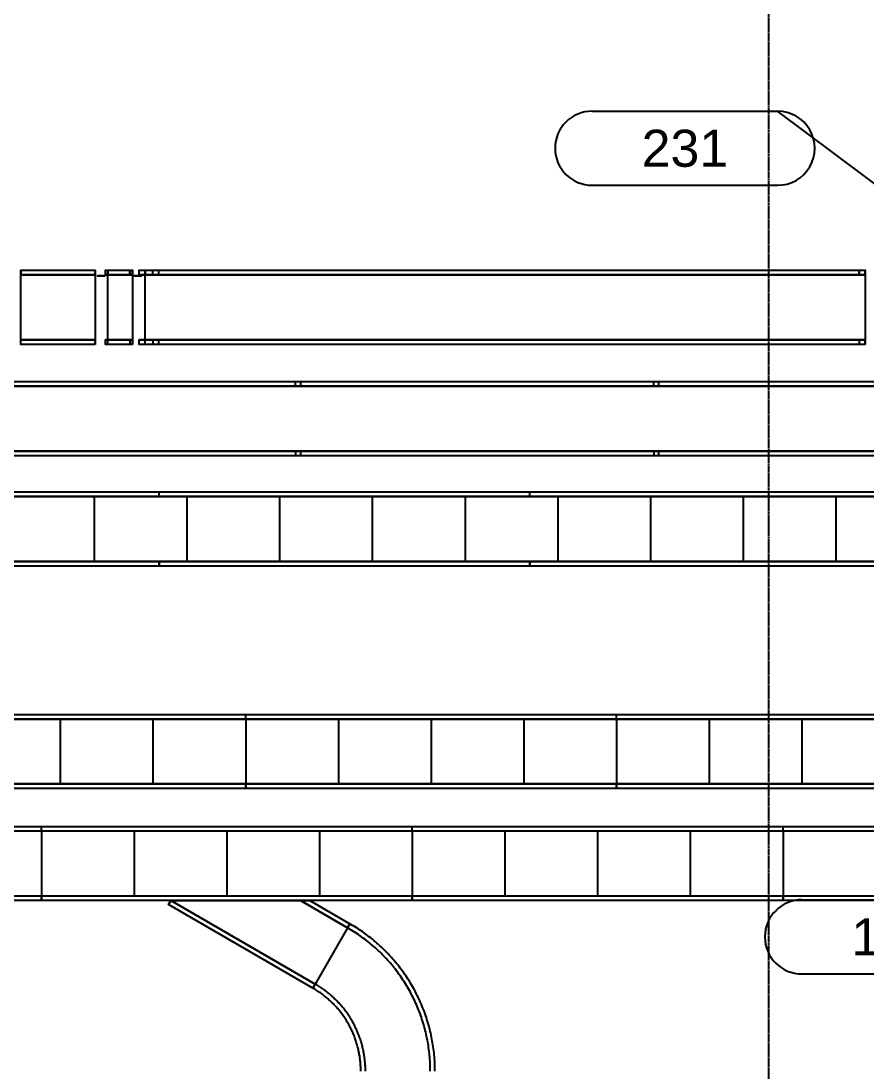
# Model space of a CAD drawing. Header units: inches. Extents: x -21257 to 11444, y 0 to 8704.
# Drawn here: x 2486.1 to 2759.9, y 7317.3 to 7657.2 of the extents above; entities that cross this region are included whole.
import ezdxf
from ezdxf.enums import TextEntityAlignment as Align

# ---------------------------------------------------------------- set-up
doc = ezdxf.new("R2010")
doc.units = ezdxf.units.IN
doc.header["$MEASUREMENT"] = 0
doc.linetypes.add('CENTER2', pattern=[1.125, 0.75, -0.125, 0.125, -0.125])
for name, color, linetype in [('100-CONV-LAYOUT', 3, 'Continuous'), ('100-CONV-NUMBERS', 3, 'Continuous'), ('200-CONV-LAYOUT', 4, 'Continuous'), ('200-CONV-LAYOUT-SAW', 4, 'Continuous'), ('200-CONV-NUMBERS', 4, 'Continuous'), ('300-CONV-LAYOUT', 6, 'Continuous'), ('300-CONV-LAYOUT-MERGE', 6, 'Continuous'), ('400-CONV-LAYOUT-ACCUM', 1, 'Continuous'), ('Bldg_Cline', 8, 'CENTER2')]:
    doc.layers.add(name, color=color, linetype=linetype)
doc.styles.get("Standard").update_dxf_attribs({"font": 'helvl.shx'})

# ---------------------------------------------------------------- blocks, each defined once
blk = doc.blocks.new('DCBLOCK')
at = {"linetype": 'Continuous'}
for p, q in [((-0.625, 0), (0, 0)), ((-0.625, -0.25), (0, -0.25))]:
    blk.add_line(p, q, dxfattribs=at)
for centre, start, end in [((-0.625, -0.125), 90, 269.9999), ((0, -0.125), 269.9999, 90)]:
    blk.add_arc(centre, 0.125, start, end)
blk.add_attdef('FORTNAITEM', text='', height=0.125).set_placement((-0.3125, -0.125), align=Align.MIDDLE_CENTER)
at = {"flags": 1}
blk.add_attdef('SERIALNUM', (-0.625, -0.3437), '', height=0.125, dxfattribs=at)
blk = doc.blocks.new('Promise-US15-100330-00-10-003 Bldg Colums')
at = {"layer": 'Bldg_Cline'}
blk.add_line((1800, 7192), (1800, 8), dxfattribs=at)
blk = doc.blocks.new('Promise-US15-100330-00-20-408 200 Series')
at = {"layer": '200-CONV-LAYOUT-SAW'}
for p, q in [((-13063.85, -6996.06, 323.5), (-13063.85, -6994.56, 323.5)), ((-13063.85, -6994.56, 330), (-13063.85, -6996.06, 330)), ((-13063.85, -6996.06, 330), (-13063.85, -6996.06, 323.5)), ((-13039.85, -6996.06, 323.5), (-13039.85, -6994.56, 323.5)), ((-13039.85, -6996.06, 330), (-13039.85, -6994.56, 330)), ((-13039.85, -6996.06, 330), (-13039.85, -6996.06, 323.5)), ((-13036.55, -6996.06, 323.28), (-13036.55, -6994.56, 323.28)), ((-13035.7, -6996.06, 329.73), (-13036.55, -6996.06, 323.28)), ((-13035.7, -6994.56, 329.73), (-13035.7, -6996.06, 329.73)), ((-13028.62, -6996.06, 322.24), (-13028.62, -6994.56, 322.24)), ((-13027.77, -6996.06, 328.68), (-13028.62, -6996.06, 322.24)), ((-13027.77, -6996.06, 328.68), (-13027.77, -6994.56, 328.68)), ((-13025.65, -6996.06, 321.57), (-13025.65, -6994.56, 321.57)), ((-13023.66, -6996.06, 327.76), (-13025.65, -6996.06, 321.57)), ((-13023.66, -6994.56, 327.76), (-13023.66, -6996.06, 327.76)), ((-13021.18, -6996.06, 320.14), (-13021.18, -6994.56, 320.14)), ((-13019.2, -6996.06, 326.33), (-13021.18, -6996.06, 320.14)), ((-13019.2, -6996.06, 326.33), (-13019.2, -6994.56, 326.33)), ((-12792.62, -6996.06, 246.93), (-12792.62, -6994.56, 246.93)), ((-12790.64, -6996.06, 253.12), (-12792.62, -6996.06, 246.93)), ((-12790.64, -6996.06, 253.12), (-12790.64, -6994.56, 253.12)), ((-13063.85, -7018.56, 323.5), (-13063.85, -7017.06, 323.5)), ((-13063.85, -7017.06, 323.5), (-13063.85, -7017.06, 330)), ((-13063.85, -7018.56, 330), (-13063.85, -7017.06, 330)), ((-13039.85, -7017.06, 323.5), (-13039.85, -7018.56, 323.5)), ((-13039.85, -7017.06, 330), (-13039.85, -7017.06, 323.5)), ((-13039.85, -7018.56, 330), (-13039.85, -7017.06, 330)), ((-13036.55, -7018.56, 323.28), (-13036.55, -7017.06, 323.28)), ((-13036.55, -7017.06, 323.28), (-13035.7, -7017.06, 329.73)), ((-13035.7, -7018.56, 329.73), (-13035.7, -7017.06, 329.73)), ((-13028.62, -7017.06, 322.24), (-13028.62, -7018.56, 322.24)), ((-13027.77, -7017.06, 328.68), (-13028.62, -7017.06, 322.24)), ((-13027.77, -7018.56, 328.68), (-13027.77, -7017.06, 328.68)), ((-13025.65, -7018.56, 321.57), (-13025.65, -7017.06, 321.57)), ((-13025.65, -7017.06, 321.57), (-13023.66, -7017.06, 327.76)), ((-13023.66, -7018.56, 327.76), (-13023.66, -7017.06, 327.76)), ((-13021.18, -7017.06, 320.14), (-13021.18, -7018.56, 320.14)), ((-13019.2, -7017.06, 326.33), (-13021.18, -7017.06, 320.14)), ((-13019.2, -7018.56, 326.33), (-13019.2, -7017.06, 326.33)), ((-12792.62, -7017.06, 246.93), (-12792.62, -7018.56, 246.93)), ((-12790.64, -7017.06, 253.12), (-12792.62, -7017.06, 246.93)), ((-12790.64, -7018.56, 253.12), (-12790.64, -7017.06, 253.12)), ((-12974.99, -7032.06, 279.99), (-12974.99, -7030.56, 279.99)), ((-12973.31, -7032.06, 286.27), (-12973.31, -7030.56, 286.27)), ((-12859.09, -7032.06, 248.89), (-12859.09, -7030.56, 248.89)), ((-12857.41, -7032.06, 255.17), (-12857.41, -7030.56, 255.17)), ((-12973.31, -7032.06, 286.27), (-12974.99, -7032.06, 279.99)), ((-12857.41, -7032.06, 255.17), (-12859.09, -7032.06, 248.89)), ((-12974.99, -7053.06, 279.99), (-12974.99, -7054.56, 279.99)), ((-12973.31, -7053.06, 286.27), (-12974.99, -7053.06, 279.99)), ((-12973.31, -7054.56, 286.27), (-12973.31, -7053.06, 286.27)), ((-12859.09, -7053.06, 248.89), (-12859.09, -7054.56, 248.89)), ((-12857.41, -7053.06, 255.17), (-12859.09, -7053.06, 248.89)), ((-12857.41, -7054.56, 255.17), (-12857.41, -7053.06, 255.17))]:
    blk.add_line(p, q, dxfattribs=at)
at = {"layer": '200-CONV-LAYOUT-SAW', "extrusion": (0, -1, 0)}
for centre in [(-13037.85, 328.75, 6996.31), (-13025.95, 327.18, 6996.31)]:
    blk.add_circle(centre, 1.25, dxfattribs=at)
at = {"layer": '200-CONV-LAYOUT-SAW'}
for points in [[(-13039.85, -6996.06, 323.5), (-13063.85, -6996.06, 323.5), (-13063.85, -6994.56, 323.5), (-13039.85, -6994.56, 323.5)], [(-13039.85, -6996.06, 330), (-13063.85, -6996.06, 330), (-13063.85, -6994.56, 330), (-13039.85, -6994.56, 330)], [(-13039.85, -7017.06, 330), (-13063.85, -7017.06, 330), (-13063.85, -6996.06, 330), (-13039.85, -6996.06, 330)], [(-13039.85, -6996.06, 330), (-13063.85, -6996.06, 330), (-13063.85, -6996.06, 323.5), (-13039.85, -6996.06, 323.5)], [(-13028.62, -6996.06, 322.24), (-13036.55, -6996.06, 323.28), (-13036.55, -6994.56, 323.28), (-13028.62, -6994.56, 322.24)], [(-13027.77, -6996.06, 328.68), (-13035.7, -6996.06, 329.73), (-13036.55, -6996.06, 323.28), (-13028.62, -6996.06, 322.24)], [(-13027.77, -6996.06, 328.68), (-13035.7, -6996.06, 329.73), (-13035.7, -6994.56, 329.73), (-13027.77, -6994.56, 328.68)], [(-13027.77, -7017.06, 328.68), (-13035.7, -7017.06, 329.73), (-13035.7, -6996.06, 329.73), (-13027.77, -6996.06, 328.68)], [(-12792.62, -6996.06, 246.93), (-13025.65, -6996.06, 321.57), (-13025.65, -6994.56, 321.57), (-12792.62, -6994.56, 246.93)], [(-12790.64, -6996.06, 253.12), (-13023.66, -6996.06, 327.76), (-13025.65, -6996.06, 321.57), (-12792.62, -6996.06, 246.93)], [(-12790.64, -6996.06, 253.12), (-13023.66, -6996.06, 327.76), (-13023.66, -6994.56, 327.76), (-12790.64, -6994.56, 253.12)], [(-12790.64, -7017.06, 253.12), (-13023.66, -7017.06, 327.76), (-13023.66, -6996.06, 327.76), (-12790.64, -6996.06, 253.12)], [(-13039.85, -7017.06, 330), (-13063.85, -7017.06, 330), (-13063.85, -7017.06, 323.5), (-13039.85, -7017.06, 323.5)], [(-13039.85, -7018.56, 323.5), (-13063.85, -7018.56, 323.5), (-13063.85, -7017.06, 323.5), (-13039.85, -7017.06, 323.5)], [(-13039.85, -7018.56, 330), (-13063.85, -7018.56, 330), (-13063.85, -7017.06, 330), (-13039.85, -7017.06, 330)], [(-13027.77, -7017.06, 328.68), (-13035.7, -7017.06, 329.73), (-13036.55, -7017.06, 323.28), (-13028.62, -7017.06, 322.24)], [(-13028.62, -7018.56, 322.24), (-13036.55, -7018.56, 323.28), (-13036.55, -7017.06, 323.28), (-13028.62, -7017.06, 322.24)], [(-13027.77, -7018.56, 328.68), (-13035.7, -7018.56, 329.73), (-13035.7, -7017.06, 329.73), (-13027.77, -7017.06, 328.68)], [(-12790.64, -7017.06, 253.12), (-13023.66, -7017.06, 327.76), (-13025.65, -7017.06, 321.57), (-12792.62, -7017.06, 246.93)], [(-12792.62, -7018.56, 246.93), (-13025.65, -7018.56, 321.57), (-13025.65, -7017.06, 321.57), (-12792.62, -7017.06, 246.93)], [(-12790.64, -7018.56, 253.12), (-13023.66, -7018.56, 327.76), (-13023.66, -7017.06, 327.76), (-12790.64, -7017.06, 253.12)], [(-12627.29, -7032.06, 186.69), (-13085.28, -7032.06, 309.59), (-13085.28, -7030.56, 309.59), (-12627.29, -7030.56, 186.69)], [(-12625.61, -7032.06, 192.97), (-13083.59, -7032.06, 315.87), (-13083.59, -7030.56, 315.87), (-12625.61, -7030.56, 192.97)], [(-12625.61, -7032.06, 192.97), (-13083.59, -7032.06, 315.87), (-13085.28, -7032.06, 309.59), (-12627.29, -7032.06, 186.69)], [(-12625.61, -7053.06, 192.97), (-13083.59, -7053.06, 315.87), (-13083.59, -7032.06, 315.87), (-12625.61, -7032.06, 192.97)], [(-12625.61, -7053.06, 192.97), (-13083.59, -7053.06, 315.87), (-13085.28, -7053.06, 309.59), (-12627.29, -7053.06, 186.69)], [(-12627.29, -7054.56, 186.69), (-13085.28, -7054.56, 309.59), (-13085.28, -7053.06, 309.59), (-12627.29, -7053.06, 186.69)], [(-12625.61, -7054.56, 192.97), (-13083.59, -7054.56, 315.87), (-13083.59, -7053.06, 315.87), (-12625.61, -7053.06, 192.97)]]:
    blk.add_3dface(points, dxfattribs=at)
at = {"layer": '200-CONV-NUMBERS', "linetype": 'Continuous'}
blk.add_line((-12734.19, -7006.56, 252), (-12819.02, -6943.05, 360), dxfattribs=at)
at = {"layer": '200-CONV-NUMBERS', "xscale": 96, "yscale": 96, "zscale": 96}
blk.add_blockref('DCBLOCK', (-12819.02, -6943.05, 360), dxfattribs=at).add_auto_attribs({'FORTNAITEM': '231'})

msp = doc.modelspace()

# ---------------------------------------------------------------- linework, layer by layer
at = {"layer": '100-CONV-LAYOUT', "linetype": 'Continuous'}
for p, q in [((2558.84, 7431.24, 330), (2558.84, 7432.74, 330)), ((2558.84, 7431.24, 323.5), (2558.84, 7432.74, 323.5)), ((2678.84, 7431.24, 330), (2678.84, 7432.74, 330)), ((2678.84, 7431.24, 323.5), (2678.84, 7432.74, 323.5)), ((2498.84, 7431.24, 330), (2498.84, 7410.24, 330)), ((2528.84, 7431.24, 330), (2528.84, 7410.24, 330)), ((2558.84, 7431.24, 330), (2558.84, 7431.24, 323.5)), ((2558.84, 7431.24, 330), (2558.84, 7410.24, 330)), ((2588.84, 7431.24, 330), (2588.84, 7410.24, 330)), ((2618.84, 7431.24, 330), (2618.84, 7410.24, 330)), ((2648.84, 7431.24, 330), (2648.84, 7410.24, 330)), ((2678.84, 7431.24, 330), (2678.84, 7431.24, 323.5)), ((2678.84, 7431.24, 330), (2678.84, 7410.24, 330)), ((2708.84, 7431.24, 330), (2708.84, 7410.24, 330)), ((2738.84, 7431.24, 330), (2738.84, 7410.24, 330)), ((2558.84, 7408.74, 330), (2558.84, 7410.24, 330)), ((2558.84, 7410.24, 330), (2558.84, 7410.24, 323.5)), ((2558.84, 7410.24, 323.5), (2558.84, 7408.74, 323.5)), ((2678.84, 7408.74, 330), (2678.84, 7410.24, 330)), ((2678.84, 7410.24, 330), (2678.84, 7410.24, 323.5)), ((2678.84, 7410.24, 323.5), (2678.84, 7408.74, 323.5))]:
    msp.add_line(p, q, dxfattribs=at)
at = {"layer": '100-CONV-LAYOUT'}
for points in [[(2798.84, 7431.24, 323.5), (1358.84, 7431.24, 323.5), (1358.84, 7432.74, 323.5), (2798.84, 7432.74, 323.5)], [(2798.84, 7431.24, 330), (1358.84, 7431.24, 330), (1358.84, 7432.74, 330), (2798.84, 7432.74, 330)], [(2798.84, 7410.24, 330), (1358.84, 7410.24, 330), (1358.84, 7431.24, 330), (2798.84, 7431.24, 330)], [(2798.84, 7431.24, 330), (1358.84, 7431.24, 330), (1358.84, 7431.24, 323.5), (2798.84, 7431.24, 323.5)], [(2798.84, 7410.24, 330), (1358.84, 7410.24, 330), (1358.84, 7410.24, 323.5), (2798.84, 7410.24, 323.5)], [(2798.84, 7408.74, 323.5), (1358.84, 7408.74, 323.5), (1358.84, 7410.24, 323.5), (2798.84, 7410.24, 323.5)], [(2798.84, 7408.74, 330), (1358.84, 7408.74, 330), (1358.84, 7410.24, 330), (2798.84, 7410.24, 330)]]:
    msp.add_3dface(points, dxfattribs=at)
at = {"layer": '200-CONV-LAYOUT', "linetype": 'Continuous'}
for p, q in [((2492.72, 7394.99, 330), (2492.72, 7396.49, 330)), ((2492.72, 7394.99, 323.5), (2492.72, 7396.49, 323.5)), ((2612.72, 7394.99, 330), (2612.72, 7396.49, 330)), ((2612.72, 7394.99, 323.5), (2612.72, 7396.49, 323.5)), ((2732.72, 7394.99, 330), (2732.72, 7396.49, 330)), ((2732.72, 7394.99, 323.5), (2732.72, 7396.49, 323.5)), ((2492.72, 7394.99, 330), (2492.72, 7394.99, 323.5)), ((2492.72, 7394.99, 330), (2492.72, 7373.99, 330)), ((2522.72, 7394.99, 330), (2522.72, 7373.99, 330)), ((2552.72, 7394.99, 330), (2552.72, 7373.99, 330)), ((2582.72, 7394.99, 330), (2582.72, 7373.99, 330)), ((2612.72, 7394.99, 330), (2612.72, 7394.99, 323.5)), ((2612.72, 7394.99, 330), (2612.72, 7373.99, 330)), ((2642.72, 7394.99, 330), (2642.72, 7373.99, 330)), ((2672.72, 7394.99, 330), (2672.72, 7373.99, 330)), ((2702.72, 7394.99, 330), (2702.72, 7373.99, 330)), ((2732.72, 7394.99, 330), (2732.72, 7394.99, 323.5)), ((2732.72, 7394.99, 330), (2732.72, 7373.99, 330)), ((2492.72, 7372.49, 330), (2492.72, 7373.99, 330)), ((2492.72, 7373.99, 330), (2492.72, 7373.99, 323.5)), ((2492.72, 7373.99, 323.5), (2492.72, 7372.49, 323.5)), ((2612.72, 7372.49, 330), (2612.72, 7373.99, 330)), ((2612.72, 7373.99, 330), (2612.72, 7373.99, 323.5)), ((2612.72, 7373.99, 323.5), (2612.72, 7372.49, 323.5)), ((2732.72, 7372.49, 330), (2732.72, 7373.99, 330)), ((2732.72, 7373.99, 330), (2732.72, 7373.99, 323.5)), ((2732.72, 7373.99, 323.5), (2732.72, 7372.49, 323.5))]:
    msp.add_line(p, q, dxfattribs=at)
at = {"layer": '200-CONV-LAYOUT'}
for points in [[(3332.72, 7394.99, 330), (2372.72, 7394.99, 330), (2372.72, 7396.49, 330), (3332.72, 7396.49, 330)], [(3332.72, 7372.49, 330), (2372.72, 7372.49, 330), (2372.72, 7373.99, 330), (3332.72, 7373.99, 330)]]:
    msp.add_3dface(points, dxfattribs=at)
at = {"layer": '300-CONV-LAYOUT', "invisible_edges": 15}
for points in [[(2599.83, 7359.97, 330), (2591.76, 7365.43, 330), (2591.03, 7364.12, 330), (2598.88, 7358.81, 330)], [(2600.25, 7359.63, 320.5), (2592.32, 7365.12, 320.5), (2591.58, 7363.81, 320.5), (2599.29, 7358.47, 320.5)], [(2585.62, 7342.53, 330), (2580.85, 7345.76, 330), (2591.03, 7364.12, 330), (2598.88, 7358.81, 330)], [(2589.74, 7338.51, 330), (2585.62, 7342.53, 330), (2598.88, 7358.81, 330), (2605.67, 7352.19, 330)], [(2589.74, 7338.51, 330), (2585.62, 7342.53, 330), (2598.88, 7358.81, 330), (2605.67, 7352.19, 330)], [(2589.74, 7338.51, 330), (2585.62, 7342.53, 330), (2598.88, 7358.81, 330), (2605.67, 7352.19, 330)], [(2606.81, 7353.17, 330), (2599.83, 7359.97, 330), (2598.88, 7358.81, 330), (2605.67, 7352.19, 330)], [(2606.81, 7353.17, 330), (2599.83, 7359.97, 330), (2598.88, 7358.81, 330), (2605.67, 7352.19, 330)], [(2606.81, 7353.17, 330), (2599.83, 7359.97, 330), (2598.88, 7358.81, 330), (2605.67, 7352.19, 330)], [(2607.09, 7352.84, 320.5), (2600.25, 7359.63, 320.5), (2599.29, 7358.47, 320.5), (2605.95, 7351.87, 320.5)], [(2607.09, 7352.84, 320.5), (2600.25, 7359.63, 320.5), (2599.29, 7358.47, 320.5), (2605.95, 7351.87, 320.5)], [(2607.09, 7352.84, 320.5), (2600.25, 7359.63, 320.5), (2599.29, 7358.47, 320.5), (2605.95, 7351.87, 320.5)], [(2593.1, 7333.83, 330), (2589.74, 7338.51, 330), (2605.67, 7352.19, 330), (2611.19, 7344.48, 330)], [(2593.1, 7333.83, 330), (2589.74, 7338.51, 330), (2605.67, 7352.19, 330), (2611.19, 7344.48, 330)], [(2593.1, 7333.83, 330), (2589.74, 7338.51, 330), (2605.67, 7352.19, 330), (2611.19, 7344.48, 330)], [(2612.48, 7345.24, 330), (2606.81, 7353.17, 330), (2605.67, 7352.19, 330), (2611.19, 7344.48, 330)], [(2612.48, 7345.24, 330), (2606.81, 7353.17, 330), (2605.67, 7352.19, 330), (2611.19, 7344.48, 330)], [(2612.48, 7345.24, 330), (2606.81, 7353.17, 330), (2605.67, 7352.19, 330), (2611.19, 7344.48, 330)], [(2612.65, 7344.96, 320.5), (2607.09, 7352.84, 320.5), (2605.95, 7351.87, 320.5), (2611.35, 7344.21, 320.5)], [(2612.65, 7344.96, 320.5), (2607.09, 7352.84, 320.5), (2605.95, 7351.87, 320.5), (2611.35, 7344.21, 320.5)], [(2612.65, 7344.96, 320.5), (2607.09, 7352.84, 320.5), (2605.95, 7351.87, 320.5), (2611.35, 7344.21, 320.5)], [(2584.67, 7341.36, 330), (2580.12, 7344.44, 330), (2580.85, 7345.76, 330), (2585.62, 7342.53, 330)], [(2584.91, 7341.17, 320.5), (2580.44, 7344.26, 320.5), (2581.18, 7345.57, 320.5), (2585.87, 7342.32, 320.5)], [(2595.57, 7328.62, 330), (2593.1, 7333.83, 330), (2611.19, 7344.48, 330), (2615.26, 7335.92, 330)], [(2595.57, 7328.62, 330), (2593.1, 7333.83, 330), (2611.19, 7344.48, 330), (2615.26, 7335.92, 330)], [(2595.57, 7328.62, 330), (2593.1, 7333.83, 330), (2611.19, 7344.48, 330), (2615.26, 7335.92, 330)], [(2616.67, 7336.44, 330), (2612.48, 7345.24, 330), (2611.19, 7344.48, 330), (2615.26, 7335.92, 330)], [(2616.67, 7336.44, 330), (2612.48, 7345.24, 330), (2611.19, 7344.48, 330), (2615.26, 7335.92, 330)], [(2616.67, 7336.44, 330), (2612.48, 7345.24, 330), (2611.19, 7344.48, 330), (2615.26, 7335.92, 330)], [(2616.74, 7336.24, 320.5), (2612.65, 7344.96, 320.5), (2611.35, 7344.21, 320.5), (2615.33, 7335.72, 320.5)], [(2616.74, 7336.24, 320.5), (2612.65, 7344.96, 320.5), (2611.35, 7344.21, 320.5), (2615.33, 7335.72, 320.5)], [(2616.74, 7336.24, 320.5), (2612.65, 7344.96, 320.5), (2611.35, 7344.21, 320.5), (2615.33, 7335.72, 320.5)], [(2588.61, 7337.53, 330), (2584.67, 7341.36, 330), (2585.62, 7342.53, 330), (2589.74, 7338.51, 330)], [(2588.61, 7337.53, 330), (2584.67, 7341.36, 330), (2585.62, 7342.53, 330), (2589.74, 7338.51, 330)], [(2588.61, 7337.53, 330), (2584.67, 7341.36, 330), (2585.62, 7342.53, 330), (2589.74, 7338.51, 330)], [(2588.76, 7337.35, 320.5), (2584.91, 7341.17, 320.5), (2585.87, 7342.32, 320.5), (2589.91, 7338.31, 320.5)], [(2588.76, 7337.35, 320.5), (2584.91, 7341.17, 320.5), (2585.87, 7342.32, 320.5), (2589.91, 7338.31, 320.5)], [(2588.76, 7337.35, 320.5), (2584.91, 7341.17, 320.5), (2585.87, 7342.32, 320.5), (2589.91, 7338.31, 320.5)], [(2591.8, 7333.06, 330), (2588.61, 7337.53, 330), (2589.74, 7338.51, 330), (2593.1, 7333.83, 330)], [(2591.8, 7333.06, 330), (2588.61, 7337.53, 330), (2589.74, 7338.51, 330), (2593.1, 7333.83, 330)], [(2591.8, 7333.06, 330), (2588.61, 7337.53, 330), (2589.74, 7338.51, 330), (2593.1, 7333.83, 330)], [(2591.9, 7332.91, 320.5), (2588.76, 7337.35, 320.5), (2589.91, 7338.31, 320.5), (2593.19, 7333.66, 320.5)], [(2591.9, 7332.91, 320.5), (2588.76, 7337.35, 320.5), (2589.91, 7338.31, 320.5), (2593.19, 7333.66, 320.5)], [(2591.9, 7332.91, 320.5), (2588.76, 7337.35, 320.5), (2589.91, 7338.31, 320.5), (2593.19, 7333.66, 320.5)], [(2597.08, 7323.07, 330), (2595.57, 7328.62, 330), (2615.26, 7335.92, 330), (2617.75, 7326.77, 330)], [(2597.08, 7323.07, 330), (2595.57, 7328.62, 330), (2615.26, 7335.92, 330), (2617.75, 7326.77, 330)], [(2597.08, 7323.07, 330), (2595.57, 7328.62, 330), (2615.26, 7335.92, 330), (2617.75, 7326.77, 330)], [(2619.23, 7327.04, 330), (2616.67, 7336.44, 330), (2615.26, 7335.92, 330), (2617.75, 7326.77, 330)], [(2619.23, 7327.04, 330), (2616.67, 7336.44, 330), (2615.26, 7335.92, 330), (2617.75, 7326.77, 330)], [(2619.23, 7327.04, 330), (2616.67, 7336.44, 330), (2615.26, 7335.92, 330), (2617.75, 7326.77, 330)], [(2619.25, 7326.93, 320.5), (2616.74, 7336.24, 320.5), (2615.33, 7335.72, 320.5), (2617.77, 7326.67, 320.5)], [(2619.25, 7326.93, 320.5), (2616.74, 7336.24, 320.5), (2615.33, 7335.72, 320.5), (2617.77, 7326.67, 320.5)], [(2619.25, 7326.93, 320.5), (2616.74, 7336.24, 320.5), (2615.33, 7335.72, 320.5), (2617.77, 7326.67, 320.5)], [(2594.16, 7328.1, 330), (2591.8, 7333.06, 330), (2593.1, 7333.83, 330), (2595.57, 7328.62, 330)], [(2594.16, 7328.1, 330), (2591.8, 7333.06, 330), (2593.1, 7333.83, 330), (2595.57, 7328.62, 330)], [(2594.16, 7328.1, 330), (2591.8, 7333.06, 330), (2593.1, 7333.83, 330), (2595.57, 7328.62, 330)], [(2594.2, 7327.99, 320.5), (2591.9, 7332.91, 320.5), (2593.19, 7333.66, 320.5), (2595.61, 7328.5, 320.5)], [(2594.2, 7327.99, 320.5), (2591.9, 7332.91, 320.5), (2593.19, 7333.66, 320.5), (2595.61, 7328.5, 320.5)], [(2594.2, 7327.99, 320.5), (2591.9, 7332.91, 320.5), (2593.19, 7333.66, 320.5), (2595.61, 7328.5, 320.5)], [(2595.61, 7322.8, 330), (2594.16, 7328.1, 330), (2595.57, 7328.62, 330), (2597.08, 7323.07, 330)], [(2595.61, 7322.8, 330), (2594.16, 7328.1, 330), (2595.57, 7328.62, 330), (2597.08, 7323.07, 330)], [(2595.61, 7322.8, 330), (2594.16, 7328.1, 330), (2595.57, 7328.62, 330), (2597.08, 7323.07, 330)], [(2595.62, 7322.74, 320.5), (2594.2, 7327.99, 320.5), (2595.61, 7328.5, 320.5), (2597.09, 7323, 320.5)], [(2595.62, 7322.74, 320.5), (2594.2, 7327.99, 320.5), (2595.61, 7328.5, 320.5), (2597.09, 7323, 320.5)], [(2595.62, 7322.74, 320.5), (2594.2, 7327.99, 320.5), (2595.61, 7328.5, 320.5), (2597.09, 7323, 320.5)], [(2597.59, 7317.33, 330), (2597.08, 7323.07, 330), (2617.75, 7326.77, 330), (2618.59, 7317.33, 330)], [(2597.59, 7317.33, 330), (2597.08, 7323.07, 330), (2617.75, 7326.77, 330), (2618.59, 7317.33, 330)], [(2597.59, 7317.33, 330), (2597.08, 7323.07, 330), (2617.75, 7326.77, 330), (2618.59, 7317.33, 330)], [(2620.09, 7317.33, 330), (2619.23, 7327.04, 330), (2617.75, 7326.77, 330), (2618.59, 7317.33, 330)], [(2620.09, 7317.33, 330), (2619.23, 7327.04, 330), (2617.75, 7326.77, 330), (2618.59, 7317.33, 330)], [(2620.09, 7317.33, 330), (2619.23, 7327.04, 330), (2617.75, 7326.77, 330), (2618.59, 7317.33, 330)], [(2620.09, 7317.33, 320.5), (2619.25, 7326.93, 320.5), (2617.77, 7326.67, 320.5), (2618.59, 7317.33, 320.5)], [(2620.09, 7317.33, 320.5), (2619.25, 7326.93, 320.5), (2617.77, 7326.67, 320.5), (2618.59, 7317.33, 320.5)], [(2620.09, 7317.33, 320.5), (2619.25, 7326.93, 320.5), (2617.77, 7326.67, 320.5), (2618.59, 7317.33, 320.5)], [(2596.09, 7317.33, 330), (2595.61, 7322.8, 330), (2597.08, 7323.07, 330), (2597.59, 7317.33, 330)], [(2596.09, 7317.33, 330), (2595.61, 7322.8, 330), (2597.08, 7323.07, 330), (2597.59, 7317.33, 330)], [(2596.09, 7317.33, 330), (2595.61, 7322.8, 330), (2597.08, 7323.07, 330), (2597.59, 7317.33, 330)], [(2596.09, 7317.33, 320.5), (2595.62, 7322.74, 320.5), (2597.09, 7323, 320.5), (2597.59, 7317.33, 320.5)], [(2596.09, 7317.33, 320.5), (2595.62, 7322.74, 320.5), (2597.09, 7323, 320.5), (2597.59, 7317.33, 320.5)], [(2596.09, 7317.33, 320.5), (2595.62, 7322.74, 320.5), (2597.09, 7323, 320.5), (2597.59, 7317.33, 320.5)]]:
    msp.add_3dface(points, dxfattribs=at)
at = {"layer": '300-CONV-LAYOUT-MERGE'}
for points in [[(2620.09, 7317.33, 320.5), (2620.09, 7317.98, 320.5), (2620.08, 7318.63, 320.5), (2620.06, 7319.28, 320.5), (2620.03, 7319.93, 320.5), (2620, 7320.58, 320.5), (2619.95, 7321.23, 320.5), (2619.9, 7321.88, 320.5), (2619.85, 7322.53, 320.5), (2619.78, 7323.17, 320.5), (2619.71, 7323.82, 320.5), (2619.63, 7324.47, 320.5), (2619.54, 7325.11, 320.5), (2619.44, 7325.75, 320.5), (2619.34, 7326.4, 320.5), (2619.23, 7327.04, 320.5), (2619.11, 7327.68, 320.5), (2618.98, 7328.32, 320.5), (2618.85, 7328.95, 320.5), (2618.71, 7329.59, 320.5), (2618.56, 7330.22, 320.5), (2618.4, 7330.85, 320.5), (2618.24, 7331.48, 320.5), (2618.07, 7332.11, 320.5), (2617.89, 7332.74, 320.5), (2617.7, 7333.36, 320.5), (2617.51, 7333.98, 320.5), (2617.31, 7334.6, 320.5), (2617.1, 7335.22, 320.5), (2616.89, 7335.83, 320.5), (2616.67, 7336.44, 320.5), (2616.44, 7337.05, 320.5), (2616.2, 7337.66, 320.5), (2615.95, 7338.26, 320.5), (2615.7, 7338.86, 320.5), (2615.45, 7339.46, 320.5), (2615.18, 7340.05, 320.5), (2614.91, 7340.64, 320.5), (2614.63, 7341.23, 320.5), (2614.34, 7341.81, 320.5), (2614.05, 7342.39, 320.5), (2613.75, 7342.97, 320.5), (2613.44, 7343.55, 320.5), (2613.13, 7344.12, 320.5), (2612.81, 7344.68, 320.5), (2612.48, 7345.24, 320.5), (2612.15, 7345.8, 320.5), (2611.81, 7346.36, 320.5), (2611.46, 7346.91, 320.5), (2611.11, 7347.45, 320.5), (2610.75, 7348, 320.5), (2610.38, 7348.54, 320.5), (2610.01, 7349.07, 320.5), (2609.63, 7349.6, 320.5), (2609.25, 7350.12, 320.5), (2608.86, 7350.64, 320.5), (2608.46, 7351.16, 320.5), (2608.06, 7351.67, 320.5), (2607.65, 7352.17, 320.5), (2607.23, 7352.68, 320.5), (2606.81, 7353.17, 320.5), (2606.38, 7353.66, 320.5), (2605.95, 7354.15, 320.5), (2605.51, 7354.63, 320.5), (2605.07, 7355.1, 320.5), (2604.62, 7355.57, 320.5), (2604.16, 7356.04, 320.5), (2603.7, 7356.5, 320.5), (2603.24, 7356.95, 320.5), (2602.77, 7357.4, 320.5), (2602.29, 7357.84, 320.5), (2601.81, 7358.28, 320.5), (2601.32, 7358.71, 320.5), (2600.83, 7359.14, 320.5), (2600.33, 7359.56, 320.5), (2599.83, 7359.97, 320.5), (2599.32, 7360.38, 320.5), (2598.81, 7360.78, 320.5), (2598.29, 7361.18, 320.5), (2597.77, 7361.57, 320.5), (2597.25, 7361.95, 320.5), (2596.72, 7362.33, 320.5), (2596.18, 7362.7, 320.5), (2595.64, 7363.06, 320.5), (2595.1, 7363.42, 320.5), (2594.55, 7363.77, 320.5), (2594, 7364.12, 320.5), (2593.45, 7364.46, 320.5), (2592.89, 7364.79, 320.5), (2592.32, 7365.12, 320.5)], [(2618.59, 7317.33, 320.5), (2618.59, 7317.96, 320.5), (2618.58, 7318.6, 320.5), (2618.56, 7319.23, 320.5), (2618.53, 7319.86, 320.5), (2618.5, 7320.49, 320.5), (2618.46, 7321.12, 320.5), (2618.41, 7321.76, 320.5), (2618.35, 7322.39, 320.5), (2618.29, 7323.02, 320.5), (2618.22, 7323.64, 320.5), (2618.14, 7324.27, 320.5), (2618.05, 7324.9, 320.5), (2617.96, 7325.53, 320.5), (2617.86, 7326.15, 320.5), (2617.75, 7326.77, 320.5), (2617.64, 7327.4, 320.5), (2617.51, 7328.02, 320.5), (2617.38, 7328.64, 320.5), (2617.25, 7329.25, 320.5), (2617.1, 7329.87, 320.5), (2616.95, 7330.48, 320.5), (2616.79, 7331.1, 320.5), (2616.62, 7331.71, 320.5), (2616.45, 7332.32, 320.5), (2616.27, 7332.92, 320.5), (2616.08, 7333.53, 320.5), (2615.89, 7334.13, 320.5), (2615.68, 7334.73, 320.5), (2615.48, 7335.33, 320.5), (2615.26, 7335.92, 320.5), (2615.04, 7336.51, 320.5), (2614.81, 7337.1, 320.5), (2614.57, 7337.69, 320.5), (2614.32, 7338.27, 320.5), (2614.07, 7338.85, 320.5), (2613.81, 7339.43, 320.5), (2613.55, 7340.01, 320.5), (2613.28, 7340.58, 320.5), (2613, 7341.15, 320.5), (2612.71, 7341.71, 320.5), (2612.42, 7342.27, 320.5), (2612.12, 7342.83, 320.5), (2611.82, 7343.39, 320.5), (2611.51, 7343.94, 320.5), (2611.19, 7344.48, 320.5), (2610.87, 7345.03, 320.5), (2610.53, 7345.57, 320.5), (2610.2, 7346.1, 320.5), (2609.85, 7346.63, 320.5), (2609.5, 7347.16, 320.5), (2609.15, 7347.68, 320.5), (2608.79, 7348.2, 320.5), (2608.42, 7348.72, 320.5), (2608.04, 7349.23, 320.5), (2607.66, 7349.73, 320.5), (2607.28, 7350.24, 320.5), (2606.88, 7350.73, 320.5), (2606.49, 7351.22, 320.5), (2606.08, 7351.71, 320.5), (2605.67, 7352.19, 320.5), (2605.26, 7352.67, 320.5), (2604.84, 7353.14, 320.5), (2604.41, 7353.61, 320.5), (2603.98, 7354.07, 320.5), (2603.54, 7354.53, 320.5), (2603.1, 7354.98, 320.5), (2602.65, 7355.43, 320.5), (2602.2, 7355.87, 320.5), (2601.74, 7356.31, 320.5), (2601.27, 7356.74, 320.5), (2600.81, 7357.16, 320.5), (2600.33, 7357.58, 320.5), (2599.85, 7358, 320.5), (2599.37, 7358.41, 320.5), (2598.88, 7358.81, 320.5), (2598.39, 7359.21, 320.5), (2597.89, 7359.6, 320.5), (2597.39, 7359.98, 320.5), (2596.88, 7360.36, 320.5), (2596.37, 7360.73, 320.5), (2595.86, 7361.1, 320.5), (2595.34, 7361.46, 320.5), (2594.81, 7361.82, 320.5), (2594.28, 7362.16, 320.5), (2593.75, 7362.51, 320.5), (2593.21, 7362.84, 320.5), (2592.67, 7363.17, 320.5), (2592.13, 7363.5, 320.5), (2591.58, 7363.81, 320.5)], [(2597.59, 7317.33, 320.5), (2597.59, 7317.71, 320.5), (2597.58, 7318.1, 320.5), (2597.57, 7318.48, 320.5), (2597.56, 7318.87, 320.5), (2597.54, 7319.25, 320.5), (2597.51, 7319.63, 320.5), (2597.48, 7320.02, 320.5), (2597.45, 7320.4, 320.5), (2597.41, 7320.78, 320.5), (2597.37, 7321.17, 320.5), (2597.32, 7321.55, 320.5), (2597.27, 7321.93, 320.5), (2597.21, 7322.31, 320.5), (2597.15, 7322.69, 320.5), (2597.08, 7323.07, 320.5), (2597.01, 7323.44, 320.5), (2596.94, 7323.82, 320.5), (2596.86, 7324.2, 320.5), (2596.78, 7324.57, 320.5), (2596.69, 7324.95, 320.5), (2596.59, 7325.32, 320.5), (2596.5, 7325.69, 320.5), (2596.4, 7326.06, 320.5), (2596.29, 7326.43, 320.5), (2596.18, 7326.8, 320.5), (2596.07, 7327.17, 320.5), (2595.95, 7327.53, 320.5), (2595.83, 7327.9, 320.5), (2595.7, 7328.26, 320.5), (2595.57, 7328.62, 320.5), (2595.43, 7328.98, 320.5), (2595.29, 7329.34, 320.5), (2595.15, 7329.7, 320.5), (2595, 7330.05, 320.5), (2594.85, 7330.4, 320.5), (2594.69, 7330.76, 320.5), (2594.53, 7331.11, 320.5), (2594.36, 7331.45, 320.5), (2594.19, 7331.8, 320.5), (2594.02, 7332.14, 320.5), (2593.84, 7332.48, 320.5), (2593.66, 7332.82, 320.5), (2593.48, 7333.16, 320.5), (2593.29, 7333.49, 320.5), (2593.1, 7333.83, 320.5), (2592.9, 7334.16, 320.5), (2592.7, 7334.48, 320.5), (2592.49, 7334.81, 320.5), (2592.28, 7335.13, 320.5), (2592.07, 7335.45, 320.5), (2591.86, 7335.77, 320.5), (2591.64, 7336.08, 320.5), (2591.41, 7336.4, 320.5), (2591.18, 7336.71, 320.5), (2590.95, 7337.01, 320.5), (2590.72, 7337.32, 320.5), (2590.48, 7337.62, 320.5), (2590.24, 7337.92, 320.5), (2589.99, 7338.22, 320.5), (2589.74, 7338.51, 320.5), (2589.49, 7338.8, 320.5), (2589.24, 7339.09, 320.5), (2588.98, 7339.37, 320.5), (2588.71, 7339.65, 320.5), (2588.45, 7339.93, 320.5), (2588.18, 7340.2, 320.5), (2587.91, 7340.48, 320.5), (2587.63, 7340.74, 320.5), (2587.35, 7341.01, 320.5), (2587.07, 7341.27, 320.5), (2586.79, 7341.53, 320.5), (2586.5, 7341.78, 320.5), (2586.21, 7342.04, 320.5), (2585.92, 7342.28, 320.5), (2585.62, 7342.53, 320.5), (2585.32, 7342.77, 320.5), (2585.02, 7343.01, 320.5), (2584.71, 7343.24, 320.5), (2584.4, 7343.47, 320.5), (2584.09, 7343.7, 320.5), (2583.78, 7343.92, 320.5), (2583.46, 7344.14, 320.5), (2583.15, 7344.35, 320.5), (2582.83, 7344.57, 320.5), (2582.5, 7344.77, 320.5), (2582.18, 7344.98, 320.5), (2581.85, 7345.18, 320.5), (2581.52, 7345.37, 320.5), (2581.18, 7345.57, 320.5)], [(2596.09, 7317.33, 320.5), (2596.09, 7317.7, 320.5), (2596.08, 7318.06, 320.5), (2596.07, 7318.43, 320.5), (2596.06, 7318.8, 320.5), (2596.04, 7319.16, 320.5), (2596.01, 7319.53, 320.5), (2595.99, 7319.89, 320.5), (2595.95, 7320.26, 320.5), (2595.92, 7320.62, 320.5), (2595.88, 7320.99, 320.5), (2595.83, 7321.35, 320.5), (2595.78, 7321.72, 320.5), (2595.73, 7322.08, 320.5), (2595.67, 7322.44, 320.5), (2595.61, 7322.8, 320.5), (2595.54, 7323.16, 320.5), (2595.47, 7323.52, 320.5), (2595.39, 7323.88, 320.5), (2595.31, 7324.24, 320.5), (2595.23, 7324.6, 320.5), (2595.14, 7324.95, 320.5), (2595.05, 7325.31, 320.5), (2594.95, 7325.66, 320.5), (2594.85, 7326.01, 320.5), (2594.75, 7326.36, 320.5), (2594.64, 7326.71, 320.5), (2594.52, 7327.06, 320.5), (2594.41, 7327.41, 320.5), (2594.29, 7327.76, 320.5), (2594.16, 7328.1, 320.5), (2594.03, 7328.45, 320.5), (2593.9, 7328.79, 320.5), (2593.76, 7329.13, 320.5), (2593.62, 7329.46, 320.5), (2593.47, 7329.8, 320.5), (2593.32, 7330.14, 320.5), (2593.17, 7330.47, 320.5), (2593.01, 7330.8, 320.5), (2592.85, 7331.13, 320.5), (2592.69, 7331.46, 320.5), (2592.52, 7331.78, 320.5), (2592.34, 7332.11, 320.5), (2592.17, 7332.43, 320.5), (2591.99, 7332.75, 320.5), (2591.8, 7333.06, 320.5), (2591.62, 7333.38, 320.5), (2591.42, 7333.69, 320.5), (2591.23, 7334, 320.5), (2591.03, 7334.31, 320.5), (2590.83, 7334.62, 320.5), (2590.62, 7334.92, 320.5), (2590.41, 7335.22, 320.5), (2590.2, 7335.52, 320.5), (2589.98, 7335.81, 320.5), (2589.76, 7336.11, 320.5), (2589.54, 7336.4, 320.5), (2589.31, 7336.68, 320.5), (2589.08, 7336.97, 320.5), (2588.84, 7337.25, 320.5), (2588.61, 7337.53, 320.5), (2588.37, 7337.81, 320.5), (2588.12, 7338.08, 320.5), (2587.87, 7338.35, 320.5), (2587.62, 7338.62, 320.5), (2587.37, 7338.89, 320.5), (2587.11, 7339.15, 320.5), (2586.86, 7339.41, 320.5), (2586.59, 7339.66, 320.5), (2586.33, 7339.92, 320.5), (2586.06, 7340.17, 320.5), (2585.79, 7340.41, 320.5), (2585.51, 7340.65, 320.5), (2585.23, 7340.89, 320.5), (2584.95, 7341.13, 320.5), (2584.67, 7341.36, 320.5), (2584.39, 7341.59, 320.5), (2584.1, 7341.82, 320.5), (2583.81, 7342.04, 320.5), (2583.51, 7342.26, 320.5), (2583.22, 7342.48, 320.5), (2582.92, 7342.69, 320.5), (2582.62, 7342.9, 320.5), (2582.31, 7343.11, 320.5), (2582.01, 7343.31, 320.5), (2581.7, 7343.51, 320.5), (2581.39, 7343.7, 320.5), (2581.07, 7343.89, 320.5), (2580.76, 7344.08, 320.5), (2580.44, 7344.26, 320.5)]]:
    msp.add_polyline3d(points, dxfattribs=at)
for points in [[(2533.83, 7371.18, 330), (2533.83, 7371.18, 320.5), (2534.58, 7372.48, 320.5), (2534.58, 7372.48, 330)], [(2580.59, 7344.18, 320.5), (2533.83, 7371.18, 320.5), (2534.58, 7372.48, 320.5), (2581.34, 7345.48, 320.5)], [(2580.59, 7344.18, 330), (2533.83, 7371.18, 330), (2534.58, 7372.48, 330), (2581.34, 7345.48, 330)], [(2581.34, 7345.48, 330), (2534.58, 7372.48, 330), (2576.58, 7372.48, 330), (2591.84, 7363.66, 330)], [(2534.58, 7372.48, 330), (2534.58, 7372.48, 320.5), (2576.58, 7372.48, 320.5), (2576.58, 7372.48, 330)], [(2581.34, 7345.48, 330), (2534.58, 7372.48, 330), (2534.58, 7372.48, 320.5), (2581.34, 7345.48, 320.5)], [(2579.58, 7372.48, 330), (2576.58, 7372.48, 330), (2576.58, 7372.48, 320.5), (2579.58, 7372.48, 320.5)], [(2591.84, 7363.66, 330), (2576.58, 7372.48, 330), (2576.58, 7372.48, 320.5), (2591.84, 7363.66, 320.5)], [(2591.84, 7363.66, 320.5), (2576.58, 7372.48, 320.5), (2579.58, 7372.48, 320.5), (2592.59, 7364.96, 320.5)], [(2591.84, 7363.66, 330), (2576.58, 7372.48, 330), (2579.58, 7372.48, 330), (2592.59, 7364.96, 330)], [(2592.59, 7364.96, 330), (2591.84, 7363.66, 330), (2591.84, 7363.66, 320.5), (2592.59, 7364.96, 320.5)], [(2580.59, 7344.18, 330), (2580.59, 7344.18, 320.5), (2581.34, 7345.48, 320.5), (2581.34, 7345.48, 330)]]:
    msp.add_3dface(points, dxfattribs=at)
at = {"layer": '400-CONV-LAYOUT-ACCUM', "linetype": 'Continuous'}
for p, q in [((2530.81, 7503.27, 330), (2530.81, 7504.77, 330)), ((2530.81, 7503.27, 323.5), (2530.81, 7504.77, 323.5)), ((2650.81, 7503.27, 330), (2650.81, 7504.77, 330)), ((2650.81, 7503.27, 323.5), (2650.81, 7504.77, 323.5)), ((2509.81, 7503.27, 330), (2509.81, 7482.27, 330)), ((2530.81, 7503.27, 330), (2530.81, 7503.27, 323.5)), ((2539.81, 7503.27, 330), (2539.81, 7482.27, 330)), ((2569.81, 7503.27, 330), (2569.81, 7482.27, 330)), ((2599.81, 7503.27, 330), (2599.81, 7482.27, 330)), ((2629.81, 7503.27, 330), (2629.81, 7482.27, 330)), ((2650.81, 7503.27, 330), (2650.81, 7503.27, 323.5)), ((2659.81, 7503.27, 330), (2659.81, 7482.27, 330)), ((2689.81, 7503.27, 330), (2689.81, 7482.27, 330)), ((2719.81, 7503.27, 330), (2719.81, 7482.27, 330)), ((2749.81, 7503.27, 330), (2749.81, 7482.27, 330)), ((2530.81, 7480.77, 330), (2530.81, 7482.27, 330)), ((2530.81, 7482.27, 330), (2530.81, 7482.27, 323.5)), ((2530.81, 7482.27, 323.5), (2530.81, 7480.77, 323.5)), ((2650.81, 7480.77, 330), (2650.81, 7482.27, 330)), ((2650.81, 7482.27, 330), (2650.81, 7482.27, 323.5)), ((2650.81, 7482.27, 323.5), (2650.81, 7480.77, 323.5))]:
    msp.add_line(p, q, dxfattribs=at)
at = {"layer": '400-CONV-LAYOUT-ACCUM'}
for points in [[(2890.81, 7503.27, 323.5), (1429.81, 7503.27, 323.5), (1429.81, 7504.77, 323.5), (2890.81, 7504.77, 323.5)], [(2890.81, 7503.27, 330), (1429.81, 7503.27, 330), (1429.81, 7504.77, 330), (2890.81, 7504.77, 330)], [(2890.81, 7482.27, 330), (1429.81, 7482.27, 330), (1429.81, 7503.27, 330), (2890.81, 7503.27, 330)], [(2890.81, 7503.27, 330), (1429.81, 7503.27, 330), (1429.81, 7503.27, 323.5), (2890.81, 7503.27, 323.5)], [(2890.81, 7482.27, 330), (1429.81, 7482.27, 330), (1429.81, 7482.27, 323.5), (2890.81, 7482.27, 323.5)], [(2890.81, 7480.77, 323.5), (1429.81, 7480.77, 323.5), (1429.81, 7482.27, 323.5), (2890.81, 7482.27, 323.5)], [(2890.81, 7480.77, 330), (1429.81, 7480.77, 330), (1429.81, 7482.27, 330), (2890.81, 7482.27, 330)]]:
    msp.add_3dface(points, dxfattribs=at)

# ---------------------------------------------------------------- block references
for name, p in [('Promise-US15-100330-00-10-003 Bldg Colums', (928.05, 515.51)), ('Promise-US15-100330-00-20-408 200 Series', (15549.98, 14571.05))]:
    msp.add_blockref(name, p)
at = {"layer": '100-CONV-NUMBERS', "xscale": 96, "yscale": 96, "zscale": 96}
msp.add_blockref('DCBLOCK', (2798.84, 7372.74, 360), dxfattribs=at).add_auto_attribs({'FORTNAITEM': '116'})

doc.saveas('drawing.dxf')
